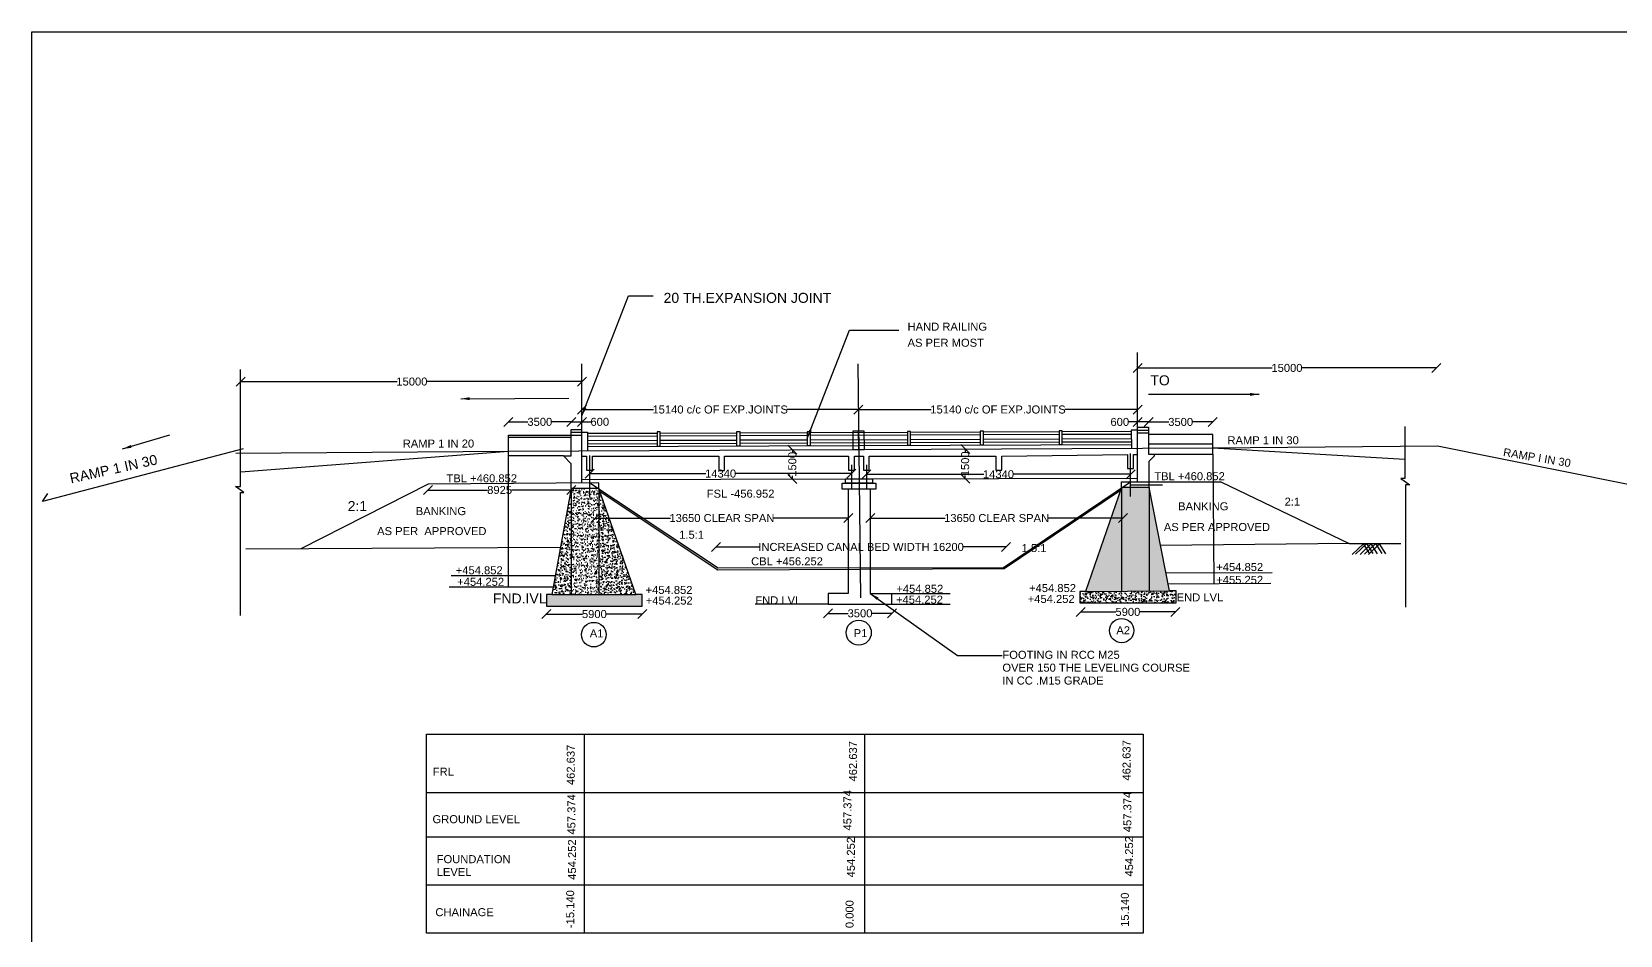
# Model space of a CAD drawing. Header units: millimetres. Extents: x 5124 to 2415838, y 2311 to 44151160.
# Drawn here: x 2295099 to 2374518, y 44106015 to 44151160 of the extents above; entities that cross this region are included whole.
import ezdxf

# ---------------------------------------------------------------- set-up
doc = ezdxf.new("R2010")
doc.units = ezdxf.units.MM
doc.header["$LTSCALE"] = 15
doc.header["$MEASUREMENT"] = 0
for name, color, linetype in [('DIMENSION', 7, 'Continuous'), ('DRAWING', 2, 'Continuous'), ('TEXT', 7, 'Continuous')]:
    doc.layers.add(name, color=color, linetype=linetype)
doc.styles.get("Standard").update_dxf_attribs({"font": 'arial.ttf', "height": 400})
doc.dimstyles.get("Standard").update_dxf_attribs({"dimtxt": 400, "dimasz": 450, "dimexe": 0.18, "dimexo": 0.0625, "dimgap": 0.09, "dimtad": 0, "dimdec": 0, "dimzin": 0, "dimdsep": 46, "dimtxsty": 'Standard', "dimblk": 'OBLIQUE', "dimcen": 0.09, "dimse1": 1, "dimse2": 1, "dimadec": 0, "dimazin": 0, "dimtfac": 1, "dimtdec": 0, "dimtofl": 0, "dimtmove": 0, "dimatfit": 3, "dimfxl": 1, "dimtolj": 1, "dimtzin": 0, "dimarcsym": 0})
pattern_1 = [(50, (0, 0), (358.6300913, -31.3760675), [37.5, -412.5]), (355, (0, 0), (-69.3756668, 376.096067), [30, -330]), (100.4514, (29.9, -2.6), (289.2546909, 344.719771), [31.870095, -350.571056]), (46.1842, (0, 100), (533.6205243, -82.759507), [56.25, -618.75]), (96.6356, (44.47, 93.1), (467.331353, 487.0589355), [47.805144, -525.8565]), (351.1842, (0, 100), (467.3309726, 487.0593005), [45, -495]), (21, (50, 75), (298.453526, -201.3094453), [37.5, -412.5]), (326, (50, 75), (121.657666, 362.5750225), [30, -330]), (71.4514, (74.87, 58.22), (420.1113143, 161.2652484), [31.870095, -350.571056]), (37.5, (0, 0), (6.07992766, 166.4469269), [0, -326, 0, -335, 0, -331.25]), (7.5, (0, 0), (131.5347687, 197.20585594), [0, -191, 0, -318.5, 0, -126.25]), (327.5, (-111.5, 0), (266.9112181, -11.27743587), [0, -125, 0, -390, 0, -517.5]), (317.5, (-161.5, 0), (291.5930847, 50.0524912), [0, -162.5, 0, -259, 0, -367.5])]

# ---------------------------------------------------------------- blocks, each defined once
blk = doc.blocks.new('_Oblique')
at = {"color": 0, "linetype": 'ByBlock', "lineweight": -2}
blk.add_line((-0.5, -0.5), (0.5, 0.5), dxfattribs=at)
blk = doc.blocks.new('*D5')
at = {"layer": 'Defpoints', "color": 0, "transparency": 16777216}
for p in [(2305541, 44133350), (2322605, 44133680), (2322605, 44133350)]:
    blk.add_point(p, dxfattribs=at)
at = {"layer": 'DIMENSION', "color": 0, "lineweight": -2, "transparency": 16777216}
for p, q in [((2305541, 44133680), (2313369, 44133680)), ((2322605, 44133680), (2314836, 44133680))]:
    blk.add_line(p, q, dxfattribs=at)
at = {"layer": 'DIMENSION', "color": 0, "lineweight": -2, "transparency": 16777216, "xscale": 450, "yscale": 450, "zscale": 450, "rotation": 180}
blk.add_blockref('_Oblique', (2305541, 44133680), dxfattribs=at)
at = {"layer": 'DIMENSION', "color": 0, "lineweight": -2, "transparency": 16777216, "xscale": 450, "yscale": 450, "zscale": 450}
blk.add_blockref('_Oblique', (2322605, 44133680), dxfattribs=at)
at = {"layer": 'DIMENSION', "color": 0, "transparency": 16777216, "insert": (2314103, 44133680), "char_height": 400, "attachment_point": 5}
blk.add_mtext('\\A1;15000', dxfattribs=at)
blk = doc.blocks.new('*D6')
at = {"layer": 'Defpoints', "color": 0, "transparency": 16777216}
for p in [(2336427, 44132283), (2336427, 44132260), (2322605, 44131161)]:
    blk.add_point(p, dxfattribs=at)
at = {"layer": 'DIMENSION', "color": 0, "lineweight": -2, "transparency": 16777216}
for p, q in [((2322605, 44132283), (2326176, 44132283)), ((2336427, 44132283), (2332856, 44132283))]:
    blk.add_line(p, q, dxfattribs=at)
at = {"layer": 'DIMENSION', "color": 0, "lineweight": -2, "transparency": 16777216, "xscale": 450, "yscale": 450, "zscale": 450, "rotation": 180}
blk.add_blockref('_Oblique', (2322605, 44132283), dxfattribs=at)
at = {"layer": 'DIMENSION', "color": 0, "lineweight": -2, "transparency": 16777216, "xscale": 450, "yscale": 450, "zscale": 450}
blk.add_blockref('_Oblique', (2336427, 44132283), dxfattribs=at)
at = {"layer": 'DIMENSION', "color": 0, "transparency": 16777216, "insert": (2329516, 44132283), "char_height": 400, "attachment_point": 5}
blk.add_mtext('\\A1;15140 c/c OF EXP.JOINTS', dxfattribs=at)
blk = doc.blocks.new('*D7')
at = {"layer": 'Defpoints', "color": 0, "transparency": 16777216}
for p in [(2336427, 44132260), (2350389, 44132283), (2350389, 44132260)]:
    blk.add_point(p, dxfattribs=at)
at = {"layer": 'DIMENSION', "color": 0, "lineweight": -2, "transparency": 16777216}
for p, q in [((2336427, 44132283), (2340068, 44132283)), ((2350389, 44132283), (2346748, 44132283))]:
    blk.add_line(p, q, dxfattribs=at)
at = {"layer": 'DIMENSION', "color": 0, "lineweight": -2, "transparency": 16777216, "xscale": 450, "yscale": 450, "zscale": 450, "rotation": 180}
blk.add_blockref('_Oblique', (2336427, 44132283), dxfattribs=at)
at = {"layer": 'DIMENSION', "color": 0, "lineweight": -2, "transparency": 16777216, "xscale": 450, "yscale": 450, "zscale": 450}
blk.add_blockref('_Oblique', (2350389, 44132283), dxfattribs=at)
at = {"layer": 'DIMENSION', "color": 0, "transparency": 16777216, "insert": (2343408, 44132283), "char_height": 400, "attachment_point": 5}
blk.add_mtext('\\A1;15140 c/c OF EXP.JOINTS', dxfattribs=at)
blk = doc.blocks.new('*D8')
at = {"layer": 'Defpoints', "color": 0, "transparency": 16777216}
for p in [(2350389, 44134421), (2365321, 44134421), (2365321, 44134361)]:
    blk.add_point(p, dxfattribs=at)
at = {"layer": 'DIMENSION', "color": 0, "lineweight": -2, "transparency": 16777216}
for p, q in [((2350389, 44134361), (2357122, 44134361)), ((2365321, 44134361), (2358588, 44134361))]:
    blk.add_line(p, q, dxfattribs=at)
at = {"layer": 'DIMENSION', "color": 0, "lineweight": -2, "transparency": 16777216, "xscale": 450, "yscale": 450, "zscale": 450, "rotation": 180}
blk.add_blockref('_Oblique', (2350389, 44134361), dxfattribs=at)
at = {"layer": 'DIMENSION', "color": 0, "lineweight": -2, "transparency": 16777216, "xscale": 450, "yscale": 450, "zscale": 450}
blk.add_blockref('_Oblique', (2365321, 44134361), dxfattribs=at)
at = {"layer": 'DIMENSION', "color": 0, "transparency": 16777216, "insert": (2357855, 44134361), "char_height": 400, "attachment_point": 5}
blk.add_mtext('\\A1;15000', dxfattribs=at)
blk = doc.blocks.new('*D9')
at = {"layer": 'Defpoints', "color": 0, "transparency": 16777216}
for p in [(2314912, 44128555), (2322069, 44128609), (2322069, 44128262)]:
    blk.add_point(p, dxfattribs=at)
at = {"layer": 'DIMENSION', "color": 0, "lineweight": -2, "transparency": 16777216}
for p, q in [((2314912, 44128262), (2317891, 44128262)), ((2322069, 44128262), (2319089, 44128262))]:
    blk.add_line(p, q, dxfattribs=at)
at = {"layer": 'DIMENSION', "color": 0, "lineweight": -2, "transparency": 16777216, "xscale": 450, "yscale": 450, "zscale": 450, "rotation": 180}
blk.add_blockref('_Oblique', (2314912, 44128262), dxfattribs=at)
at = {"layer": 'DIMENSION', "color": 0, "lineweight": -2, "transparency": 16777216, "xscale": 450, "yscale": 450, "zscale": 450}
blk.add_blockref('_Oblique', (2322069, 44128262), dxfattribs=at)
at = {"layer": 'DIMENSION', "color": 0, "transparency": 16777216, "insert": (2318490, 44128262), "char_height": 400, "attachment_point": 5}
blk.add_mtext('\\A1;8925', dxfattribs=at)
blk = doc.blocks.new('*D10')
at = {"layer": 'Defpoints', "color": 0, "transparency": 16777216}
for p in [(2322998, 44128987), (2336078, 44129081), (2336078, 44128987)]:
    blk.add_point(p, dxfattribs=at)
at = {"layer": 'DIMENSION', "color": 0, "lineweight": -2, "transparency": 16777216}
for p, q in [((2322998, 44129081), (2328805, 44129081)), ((2336078, 44129081), (2330271, 44129081))]:
    blk.add_line(p, q, dxfattribs=at)
at = {"layer": 'DIMENSION', "color": 0, "lineweight": -2, "transparency": 16777216, "xscale": 450, "yscale": 450, "zscale": 450, "rotation": 180}
blk.add_blockref('_Oblique', (2322998, 44129081), dxfattribs=at)
at = {"layer": 'DIMENSION', "color": 0, "lineweight": -2, "transparency": 16777216, "xscale": 450, "yscale": 450, "zscale": 450}
blk.add_blockref('_Oblique', (2336078, 44129081), dxfattribs=at)
at = {"layer": 'DIMENSION', "color": 0, "transparency": 16777216, "insert": (2329538, 44129081), "char_height": 400, "attachment_point": 5}
blk.add_mtext('\\A1;14340', dxfattribs=at)
blk = doc.blocks.new('*D11')
at = {"layer": 'Defpoints', "color": 0, "transparency": 16777216}
for p in [(2333126, 44130274), (2333262, 44130274), (2333268, 44128819)]:
    blk.add_point(p, dxfattribs=at)
at = {"layer": 'DIMENSION', "color": 0, "lineweight": -2, "transparency": 16777216}
for p, q in [((2333126, 44130274), (2333126, 44130125)), ((2333126, 44128819), (2333126, 44128969))]:
    blk.add_line(p, q, dxfattribs=at)
at = {"layer": 'DIMENSION', "color": 0, "lineweight": -2, "transparency": 16777216, "xscale": 450, "yscale": 450, "zscale": 450}
for p, rotation in [((2333126, 44130274), 90), ((2333126, 44128819), 270)]:
    blk.add_blockref('_Oblique', p, dxfattribs=dict(at, rotation=rotation))
at = {"layer": 'DIMENSION', "color": 0, "transparency": 16777216, "insert": (2333126, 44129547), "char_height": 400, "attachment_point": 5, "rotation": 90}
blk.add_mtext('\\A1;1500', dxfattribs=at)
blk = doc.blocks.new('*D12')
at = {"layer": 'Defpoints', "color": 0, "transparency": 16777216}
for p in [(2336826, 44129049), (2350038, 44129049), (2350038, 44129049)]:
    blk.add_point(p, dxfattribs=at)
at = {"layer": 'DIMENSION', "color": 0, "lineweight": -2, "transparency": 16777216}
for p, q in [((2336826, 44129049), (2342699, 44129049)), ((2350038, 44129049), (2344165, 44129049))]:
    blk.add_line(p, q, dxfattribs=at)
at = {"layer": 'DIMENSION', "color": 0, "lineweight": -2, "transparency": 16777216, "xscale": 450, "yscale": 450, "zscale": 450, "rotation": 180}
blk.add_blockref('_Oblique', (2336826, 44129049), dxfattribs=at)
at = {"layer": 'DIMENSION', "color": 0, "lineweight": -2, "transparency": 16777216, "xscale": 450, "yscale": 450, "zscale": 450}
blk.add_blockref('_Oblique', (2350038, 44129049), dxfattribs=at)
at = {"layer": 'DIMENSION', "color": 0, "transparency": 16777216, "insert": (2343432, 44129049), "char_height": 400, "attachment_point": 5}
blk.add_mtext('\\A1;14340', dxfattribs=at)
blk = doc.blocks.new('*D13')
at = {"layer": 'Defpoints', "color": 0, "transparency": 16777216}
for p in [(2339768, 44130305), (2341767, 44130305), (2339775, 44128834)]:
    blk.add_point(p, dxfattribs=at)
at = {"layer": 'DIMENSION', "color": 0, "lineweight": -2, "transparency": 16777216}
for p, q in [((2341767, 44130305), (2341767, 44130148)), ((2341767, 44128834), (2341767, 44128992))]:
    blk.add_line(p, q, dxfattribs=at)
at = {"layer": 'DIMENSION', "color": 0, "lineweight": -2, "transparency": 16777216, "xscale": 450, "yscale": 450, "zscale": 450}
for p, rotation in [((2341767, 44130305), 90), ((2341767, 44128834), 270)]:
    blk.add_blockref('_Oblique', p, dxfattribs=dict(at, rotation=rotation))
at = {"layer": 'DIMENSION', "color": 0, "transparency": 16777216, "insert": (2341767, 44129570), "char_height": 400, "attachment_point": 5, "rotation": 90}
blk.add_mtext('\\A1;1500', dxfattribs=at)
blk = doc.blocks.new('*D14')
at = {"layer": 'Defpoints', "color": 0, "transparency": 16777216}
for p in [(2323283, 44126872), (2335924, 44126872), (2335924, 44126860)]:
    blk.add_point(p, dxfattribs=at)
at = {"layer": 'DIMENSION', "color": 0, "lineweight": -2, "transparency": 16777216}
for p, q in [((2323283, 44126860), (2327032, 44126860)), ((2335924, 44126860), (2332175, 44126860))]:
    blk.add_line(p, q, dxfattribs=at)
at = {"layer": 'DIMENSION', "color": 0, "lineweight": -2, "transparency": 16777216, "xscale": 450, "yscale": 450, "zscale": 450, "rotation": 180}
blk.add_blockref('_Oblique', (2323283, 44126860), dxfattribs=at)
at = {"layer": 'DIMENSION', "color": 0, "lineweight": -2, "transparency": 16777216, "xscale": 450, "yscale": 450, "zscale": 450}
blk.add_blockref('_Oblique', (2335924, 44126860), dxfattribs=at)
at = {"layer": 'DIMENSION', "color": 0, "transparency": 16777216, "insert": (2329604, 44126860), "char_height": 400, "attachment_point": 5}
blk.add_mtext('\\A1;13650 CLEAR SPAN', dxfattribs=at)
blk = doc.blocks.new('*D15')
at = {"layer": 'Defpoints', "color": 0, "transparency": 16777216}
for p in [(2337019, 44126872), (2349660, 44126872), (2349660, 44126860)]:
    blk.add_point(p, dxfattribs=at)
at = {"layer": 'DIMENSION', "color": 0, "lineweight": -2, "transparency": 16777216}
for p, q in [((2337019, 44126860), (2340768, 44126860)), ((2349660, 44126860), (2345911, 44126860))]:
    blk.add_line(p, q, dxfattribs=at)
at = {"layer": 'DIMENSION', "color": 0, "lineweight": -2, "transparency": 16777216, "xscale": 450, "yscale": 450, "zscale": 450, "rotation": 180}
blk.add_blockref('_Oblique', (2337019, 44126860), dxfattribs=at)
at = {"layer": 'DIMENSION', "color": 0, "lineweight": -2, "transparency": 16777216, "xscale": 450, "yscale": 450, "zscale": 450}
blk.add_blockref('_Oblique', (2349660, 44126860), dxfattribs=at)
at = {"layer": 'DIMENSION', "color": 0, "transparency": 16777216, "insert": (2343339, 44126860), "char_height": 400, "attachment_point": 5}
blk.add_mtext('\\A1;13650 CLEAR SPAN', dxfattribs=at)
blk = doc.blocks.new('*D16')
at = {"layer": 'Defpoints', "color": 0, "transparency": 16777216}
for p in [(2343808, 44125415), (2329313, 44125175), (2343808, 44125175)]:
    blk.add_point(p, dxfattribs=at)
at = {"layer": 'DIMENSION', "color": 0, "lineweight": -2, "transparency": 16777216}
for p, q in [((2329313, 44125415), (2331461, 44125415)), ((2343808, 44125415), (2341661, 44125415))]:
    blk.add_line(p, q, dxfattribs=at)
at = {"layer": 'DIMENSION', "color": 0, "lineweight": -2, "transparency": 16777216, "xscale": 450, "yscale": 450, "zscale": 450, "rotation": 180}
blk.add_blockref('_Oblique', (2329313, 44125415), dxfattribs=at)
at = {"layer": 'DIMENSION', "color": 0, "lineweight": -2, "transparency": 16777216, "xscale": 450, "yscale": 450, "zscale": 450}
blk.add_blockref('_Oblique', (2343808, 44125415), dxfattribs=at)
at = {"layer": 'DIMENSION', "color": 0, "transparency": 16777216, "insert": (2336561, 44125415), "char_height": 400, "attachment_point": 5}
blk.add_mtext('\\A1;INCREASED CANAL BED WIDTH 16200', dxfattribs=at)
blk = doc.blocks.new('*D17')
at = {"layer": 'Defpoints', "color": 0, "transparency": 16777216}
for p in [(2334913, 44122551), (2338106, 44122551), (2338106, 44122099)]:
    blk.add_point(p, dxfattribs=at)
at = {"layer": 'DIMENSION', "color": 0, "lineweight": -2, "transparency": 16777216}
for p, q in [((2334913, 44122099), (2335913, 44122099)), ((2338106, 44122099), (2337106, 44122099))]:
    blk.add_line(p, q, dxfattribs=at)
at = {"layer": 'DIMENSION', "color": 0, "lineweight": -2, "transparency": 16777216, "xscale": 450, "yscale": 450, "zscale": 450, "rotation": 180}
blk.add_blockref('_Oblique', (2334913, 44122099), dxfattribs=at)
at = {"layer": 'DIMENSION', "color": 0, "lineweight": -2, "transparency": 16777216, "xscale": 450, "yscale": 450, "zscale": 450}
blk.add_blockref('_Oblique', (2338106, 44122099), dxfattribs=at)
at = {"layer": 'DIMENSION', "color": 0, "transparency": 16777216, "insert": (2336509, 44122099), "char_height": 400, "attachment_point": 5}
blk.add_mtext('\\A1;3500', dxfattribs=at)
blk = doc.blocks.new('*D18')
at = {"layer": 'Defpoints', "color": 0, "transparency": 16777216}
for p in [(2347534, 44122230), (2352270, 44122230), (2352270, 44122171)]:
    blk.add_point(p, dxfattribs=at)
at = {"layer": 'DIMENSION', "color": 0, "lineweight": -2, "transparency": 16777216}
for p, q in [((2347534, 44122171), (2349305, 44122171)), ((2352270, 44122171), (2350499, 44122171))]:
    blk.add_line(p, q, dxfattribs=at)
at = {"layer": 'DIMENSION', "color": 0, "lineweight": -2, "transparency": 16777216, "xscale": 450, "yscale": 450, "zscale": 450, "rotation": 180}
blk.add_blockref('_Oblique', (2347534, 44122171), dxfattribs=at)
at = {"layer": 'DIMENSION', "color": 0, "lineweight": -2, "transparency": 16777216, "xscale": 450, "yscale": 450, "zscale": 450}
blk.add_blockref('_Oblique', (2352270, 44122171), dxfattribs=at)
at = {"layer": 'DIMENSION', "color": 0, "transparency": 16777216, "insert": (2349902, 44122171), "char_height": 400, "attachment_point": 5}
blk.add_mtext('\\A1;5900', dxfattribs=at)
blk = doc.blocks.new('*D37')
at = {"layer": 'Defpoints', "color": 0, "transparency": 16777216}
for p in [(2320832, 44122457), (2325621, 44122457), (2325621, 44122061)]:
    blk.add_point(p, dxfattribs=at)
at = {"layer": 'DIMENSION', "color": 0, "lineweight": -2, "transparency": 16777216}
for p, q in [((2320832, 44122061), (2322630, 44122061)), ((2325621, 44122061), (2323823, 44122061))]:
    blk.add_line(p, q, dxfattribs=at)
at = {"layer": 'DIMENSION', "color": 0, "lineweight": -2, "transparency": 16777216, "xscale": 450, "yscale": 450, "zscale": 450, "rotation": 180}
blk.add_blockref('_Oblique', (2320832, 44122061), dxfattribs=at)
at = {"layer": 'DIMENSION', "color": 0, "lineweight": -2, "transparency": 16777216, "xscale": 450, "yscale": 450, "zscale": 450}
blk.add_blockref('_Oblique', (2325621, 44122061), dxfattribs=at)
at = {"layer": 'DIMENSION', "color": 0, "transparency": 16777216, "insert": (2323227, 44122061), "char_height": 400, "attachment_point": 5}
blk.add_mtext('\\A1;5900', dxfattribs=at)
blk = doc.blocks.new('*D38')
at = {"layer": 'Defpoints', "color": 0, "transparency": 16777216}
for p in [(2350936, 44131662), (2350936, 44131044), (2354145, 44131044)]:
    blk.add_point(p, dxfattribs=at)
at = {"layer": 'DIMENSION', "color": 0, "lineweight": -2, "transparency": 16777216}
for p, q in [((2350936, 44131662), (2351944, 44131662)), ((2354145, 44131662), (2353137, 44131662))]:
    blk.add_line(p, q, dxfattribs=at)
at = {"layer": 'DIMENSION', "color": 0, "lineweight": -2, "transparency": 16777216, "xscale": 450, "yscale": 450, "zscale": 450, "rotation": 180}
blk.add_blockref('_Oblique', (2350936, 44131662), dxfattribs=at)
at = {"layer": 'DIMENSION', "color": 0, "lineweight": -2, "transparency": 16777216, "xscale": 450, "yscale": 450, "zscale": 450}
blk.add_blockref('_Oblique', (2354145, 44131662), dxfattribs=at)
at = {"layer": 'DIMENSION', "color": 0, "transparency": 16777216, "insert": (2352541, 44131662), "char_height": 400, "attachment_point": 5}
blk.add_mtext('\\A1;3500', dxfattribs=at)
blk = doc.blocks.new('*D39')
at = {"layer": 'Defpoints', "color": 0, "transparency": 16777216}
for p in [(2350389, 44131662), (2350389, 44131402), (2350936, 44131402)]:
    blk.add_point(p, dxfattribs=at)
at = {"layer": 'DIMENSION', "color": 0, "lineweight": -2, "transparency": 16777216}
for p, q in [((2350389, 44131662), (2349939, 44131662)), ((2350936, 44131662), (2350389, 44131662))]:
    blk.add_line(p, q, dxfattribs=at)
at = {"layer": 'DIMENSION', "color": 0, "lineweight": -2, "transparency": 16777216, "xscale": 450, "yscale": 450, "zscale": 450, "rotation": 180}
blk.add_blockref('_Oblique', (2350389, 44131662), dxfattribs=at)
at = {"layer": 'DIMENSION', "color": 0, "lineweight": -2, "transparency": 16777216, "xscale": 450, "yscale": 450, "zscale": 450}
blk.add_blockref('_Oblique', (2350936, 44131662), dxfattribs=at)
at = {"layer": 'DIMENSION', "color": 0, "transparency": 16777216, "insert": (2349497, 44131662), "char_height": 400, "attachment_point": 5}
blk.add_mtext('\\A1;600', dxfattribs=at)
blk = doc.blocks.new('*D40')
at = {"layer": 'Defpoints', "color": 0, "transparency": 16777216}
for p in [(2322070, 44131667), (2318930, 44131005), (2322070, 44131005)]:
    blk.add_point(p, dxfattribs=at)
at = {"layer": 'DIMENSION', "color": 0, "lineweight": -2, "transparency": 16777216}
for p, q in [((2318930, 44131667), (2319904, 44131667)), ((2322070, 44131667), (2321097, 44131667))]:
    blk.add_line(p, q, dxfattribs=at)
at = {"layer": 'DIMENSION', "color": 0, "lineweight": -2, "transparency": 16777216, "xscale": 450, "yscale": 450, "zscale": 450, "rotation": 180}
blk.add_blockref('_Oblique', (2318930, 44131667), dxfattribs=at)
at = {"layer": 'DIMENSION', "color": 0, "lineweight": -2, "transparency": 16777216, "xscale": 450, "yscale": 450, "zscale": 450}
blk.add_blockref('_Oblique', (2322070, 44131667), dxfattribs=at)
at = {"layer": 'DIMENSION', "color": 0, "transparency": 16777216, "insert": (2320500, 44131667), "char_height": 400, "attachment_point": 5}
blk.add_mtext('\\A1;3500', dxfattribs=at)
blk = doc.blocks.new('*D41')
at = {"layer": 'Defpoints', "color": 0, "transparency": 16777216}
for p in [(2322605, 44131667), (2322070, 44131293), (2322605, 44131293)]:
    blk.add_point(p, dxfattribs=at)
at = {"layer": 'DIMENSION', "color": 0, "lineweight": -2, "transparency": 16777216}
for p, q in [((2322070, 44131667), (2322605, 44131667)), ((2322605, 44131667), (2323055, 44131667))]:
    blk.add_line(p, q, dxfattribs=at)
at = {"layer": 'DIMENSION', "color": 0, "lineweight": -2, "transparency": 16777216, "xscale": 450, "yscale": 450, "zscale": 450, "rotation": 180}
blk.add_blockref('_Oblique', (2322070, 44131667), dxfattribs=at)
at = {"layer": 'DIMENSION', "color": 0, "lineweight": -2, "transparency": 16777216, "xscale": 450, "yscale": 450, "zscale": 450}
blk.add_blockref('_Oblique', (2322605, 44131667), dxfattribs=at)
at = {"layer": 'DIMENSION', "color": 0, "transparency": 16777216, "insert": (2323498, 44131667), "char_height": 400, "attachment_point": 5}
blk.add_mtext('\\A1;600', dxfattribs=at)

msp = doc.modelspace()

# ---------------------------------------------------------------- hatches: boundary and pattern name
at = {"layer": 'DIMENSION'}
h = msp.add_hatch(dxfattribs=at)
h.set_pattern_fill('AR-CONC', color=256, scale=50, style=0)
h.set_pattern_definition(pattern_1)
h.paths.add_polyline_path([(2325621.4, 44123044.9), (2325305.9, 44123044.9), (2321104, 44123044.9), (2320831.1, 44123044.9), (2320831.7, 44122456.8), (2325621.4, 44122456.8)])
h.paths.add_polyline_path([(2350964.8, 44128392), (2349615.2, 44128392), (2349582.1, 44128369.7), (2349579.2, 44123198.8), (2350964.6, 44123210.6)])
h.paths.add_polyline_path([(2350964.8, 44128392), (2350964.6, 44123210.6), (2351974.8, 44123219.2)])
h.paths.add_polyline_path([(2349582.1, 44128369.7), (2349572, 44128362.9), (2347774.6, 44123183.4), (2349579.2, 44123198.8)])
h = msp.add_hatch(dxfattribs=at)
h.set_pattern_fill('AR-CONC', color=256, scale=50, style=0)
h.set_pattern_definition(pattern_1)
h.paths.add_polyline_path([(2323463.6, 44128307.6), (2323455.7, 44128312.8), (2323455.7, 44123044.9), (2325305.9, 44123044.9)])
h.paths.add_polyline_path([(2322068.7, 44128330), (2321104, 44123044.9), (2322068.7, 44123044.9)])
h = msp.add_hatch(dxfattribs=at)
h.set_pattern_fill('AR-CONC', color=256, scale=50, style=0)
h.set_pattern_definition(pattern_1)
h.paths.add_polyline_path([(2323455.7, 44128312.8), (2323429.7, 44128330), (2322068.7, 44128330), (2322068.7, 44123044.9), (2323455.7, 44123044.9)])
h = msp.add_hatch(dxfattribs=at)
h.set_pattern_fill('AR-CONC', color=256, scale=50, style=0)
h.set_pattern_definition(pattern_1)
h.paths.add_polyline_path([(2352316.4, 44123219.2), (2351974.8, 44123219.2), (2347774.6, 44123183.4), (2347506.8, 44123183.4), (2347506.8, 44122625.8), (2352316.4, 44122625.8)])

# ---------------------------------------------------------------- linework, layer by layer
at = {"layer": 'DIMENSION', "color": 0}
msp.add_lwpolyline([(2415838, 44066247), (2295098.8, 44066247), (2295098.8, 44151160.4), (2415838, 44151160.4)], close=True, dxfattribs=at)
at = {"layer": 'DIMENSION'}
for points in [[(2350389.1, 44131402.3), (2350935.8, 44131402.3), (2350935.8, 44131043.9)], [(2350389.1, 44131260.9), (2350935.8, 44131260.9)], [(2350389.1, 44131113.4), (2350935.8, 44131113.4)], [(2305664.5, 44130316.7), (2295636.3, 44127694.3), (2295907.7, 44128088)], [(2305553.3, 44129173.7), (2318930.1, 44130207.1)]]:
    msp.add_lwpolyline(points, dxfattribs=at)
at = {"layer": 'DIMENSION', "color": 0}
for centre, radius in [((2323199.7, 44121034.6), 614.4), ((2336444.6, 44121134.1), 628.1), ((2349593.3, 44121237.8), 607.1)]:
    msp.add_circle(centre, radius, dxfattribs=at)
at = {"layer": 'DRAWING', "color": 0}
for points in [[(2350389.1, 44128677.2), (2350389.1, 44135129.5)], [(2305541.5, 44121983.6), (2305541.5, 44128136.9), (2305705.4, 44128136.9), (2305279.2, 44128436.2), (2305541.5, 44128436.2), (2305541.5, 44134289.9)], [(2322068.7, 44128330), (2322068.7, 44129577.8), (2321692, 44129964), (2322070.2, 44129964), (2322070.2, 44131293.4), (2322605.3, 44131293.4), (2322605.3, 44134575)], [(2336402.4, 44134574.8), (2336527.7, 44122871.6)], [(2318930.1, 44123401.8), (2318930.1, 44131005.4), (2322070.2, 44131005.4)], [(2318930.1, 44130901.9), (2322070.2, 44130901.9)], [(2322070.2, 44131160.7), (2322881.3, 44131160.7), (2322885.6, 44130225.7)], [(2322070.2, 44131005.4), (2322605.3, 44131005.4)], [(2322605.3, 44128612.8), (2322605.3, 44131293.5)], [(2322881.6, 44131095.1), (2326360, 44131109.1)], [(2322882.2, 44130958), (2326360, 44130970.8)], [(2326519.9, 44131109.8), (2330339.1, 44131125.2)], [(2326519.9, 44130971.4), (2330339.1, 44130985.6)], [(2330508.6, 44131125.9), (2333870.1, 44131139.5)], [(2330508.6, 44130986.2), (2333870.1, 44130998.6)], [(2334032.8, 44131140.1), (2338876.6, 44131159.7)], [(2334032.8, 44130999.2), (2338876.6, 44131017.1)], [(2339039.3, 44131160.3), (2342513, 44131174.4)], [(2339039.3, 44131017.7), (2342513, 44131030.6)], [(2342675.7, 44131175), (2346461.4, 44131190.3)], [(2342675.7, 44131031.2), (2346461.4, 44131045.2)], [(2342675.7, 44130806.8), (2346461.4, 44130820.8)], [(2346624.1, 44131191), (2350073.2, 44131204.9)], [(2346624.1, 44131045.8), (2350074.4, 44131058.6)], [(2346624.1, 44130821.4), (2350075.5, 44130834.2)], [(2350389.1, 44131260.9), (2350073.5, 44131260.9), (2350077.7, 44130353.4)], [(2350964.8, 44128392), (2350964.8, 44129702.6), (2351231.8, 44129977.2), (2351231.8, 44130060.9), (2354145.2, 44130060.9), (2354145.2, 44131043.9), (2350935.8, 44131043.9), (2350935.8, 44130060.9), (2351231.8, 44130060.9)], [(2363753.8, 44131430.2), (2363753.8, 44128830.6), (2363549.2, 44128830.6), (2363993.6, 44128528.8), (2363775.7, 44128528.8), (2363775.7, 44122403.4)], [(2305304.2, 44130105.7), (2318930.1, 44130207.1), (2354156.3, 44130372.6), (2365378, 44130463.9), (2377905.9, 44127947.2)], [(2322605.3, 44129953.1), (2322840.7, 44129953.1), (2322840.7, 44129250.8), (2323135.3, 44129250.8), (2323135.3, 44129953.1), (2329446.4, 44129953.1), (2329446.4, 44129243.6), (2329733.8, 44129243.6), (2329733.8, 44129953.1), (2335932.6, 44129953.1), (2335932.6, 44129255.5), (2336227.4, 44129255.5), (2336227.4, 44129953.1), (2336688.4, 44129953.1), (2336688.4, 44129255.5), (2336971.5, 44129255.5), (2336971.5, 44129953.1), (2343302.6, 44129953.1), (2343302.6, 44129249.9), (2343591.5, 44129249.9), (2343591.5, 44129953.1), (2349887.1, 44130032.6), (2349887.1, 44129339.1), (2350182.1, 44129339.1), (2350182.1, 44130036.4), (2350389.1, 44130036.4)], [(2322883.3, 44130733.6), (2326360, 44130746.4)], [(2322884, 44130575.3), (2326360, 44130588.2)], [(2322884.6, 44130442.9), (2350076.8, 44130544.3)], [(2326519.9, 44130747), (2330339.1, 44130761.1)], [(2326519.9, 44130588.8), (2330339.1, 44130602.9)], [(2330508.6, 44130761.8), (2333870.1, 44130774.2)], [(2330508.6, 44130603.5), (2333870.1, 44130616)], [(2334032.8, 44130774.8), (2338876.6, 44130792.7)], [(2334032.8, 44130616.6), (2338876.6, 44130634.5)], [(2339039.3, 44130793.3), (2342513, 44130806.2)], [(2339039.3, 44130635.1), (2342513, 44130648)], [(2342675.7, 44130648.6), (2346461.4, 44130662.6)], [(2346624.1, 44130663.2), (2350076.2, 44130675.9)], [(2350038.2, 44127944.4), (2350038.2, 44130082.7)], [(2354145.2, 44130561.4), (2350935.8, 44130561.4)], [(2354145.2, 44130372.5), (2363753.8, 44129810)], [(2354145.2, 44130060.9), (2354201.8, 44123591.4)], [(2321692, 44129964), (2318930.1, 44129964)], [(2322998.5, 44127890.3), (2322998.5, 44129980.6)], [(2336077.9, 44129523.3), (2336077.9, 44128308.6)], [(2336825.8, 44129523.3), (2336825.8, 44128308.6)], [(2323455.7, 44128330), (2323455.7, 44128618.9), (2314911.6, 44128555.2), (2308547.2, 44125318.4)], [(2322605.3, 44128793.5), (2350389.1, 44128859.6)], [(2322998.5, 44128615.5), (2329409, 44124371.7), (2343686.1, 44124395), (2350038.2, 44128677.2)], [(2349582.1, 44128392), (2349582.1, 44128677.2), (2354552.8, 44128677.2), (2360970.6, 44125589), (2351531.1, 44125491.6)], [(2350038.2, 44128515.5), (2351634.5, 44128515.5)], [(2320831.7, 44122456.8), (2325621.4, 44122456.8), (2325621.4, 44123044.9), (2325305.9, 44123044.9), (2323455.7, 44128330), (2322068.7, 44128330), (2321104, 44123044.9), (2320831.1, 44123044.9), (2320831.7, 44122456.8)], [(2322068.7, 44128330), (2322068.7, 44123044.9)], [(2323455.7, 44128330), (2323455.7, 44123044.9)], [(2349528.9, 44128238.6), (2343724.3, 44124318.7), (2329392.8, 44124251.8), (2323513.8, 44128164.2)], [(2335924.4, 44128308.6), (2335924.4, 44123089.1), (2334913.4, 44123089.1), (2334913.4, 44122550.6), (2331273.8, 44122550.6)], [(2337018.5, 44128308.6), (2337018.5, 44123089.1), (2341023.9, 44123089.1)], [(2347774.6, 44123183.4), (2347506.8, 44123183.4), (2347506.8, 44122625.8), (2352316.4, 44122625.8), (2352316.4, 44123219.2), (2351974.8, 44123219.2), (2350964.8, 44128392)], [(2350964.8, 44128392), (2349582.1, 44128392), (2347774.6, 44123183.4)], [(2349582.1, 44128392), (2349579.2, 44123198.8)], [(2350964.8, 44128392), (2350964.6, 44123210.6)], [(2321531.4, 44125386.6), (2305806.2, 44125304)], [(2360970.6, 44125589), (2363553.3, 44125589)], [(2321274.5, 44123979.1), (2316063.4, 44123979.1)], [(2351797.8, 44124126.1), (2357115.2, 44124133.1)], [(2321169.2, 44123401.8), (2315964, 44123401.8)], [(2321104, 44123044.9), (2325305.9, 44123044.9)], [(2338105.6, 44122550.6), (2338105.6, 44123089.1)], [(2347774.6, 44123183.4), (2351974.8, 44123219.2)], [(2351905.2, 44123575.6), (2357049, 44123610.8)], [(2351905.2, 44123575.6), (2351905.2, 44123575.6)], [(2334913.4, 44122550.6), (2341020, 44122550.6)]]:
    msp.add_lwpolyline(points, dxfattribs=at)
for points in [[(2326360, 44130455.9), (2326519.9, 44130455.9), (2326519.9, 44131162.4), (2326360, 44131162.4)], [(2330339.1, 44130470.7), (2330508.6, 44130470.7), (2330508.6, 44131162.7), (2330339.1, 44131162.7)], [(2333870.1, 44130483.9), (2334032.8, 44130483.9), (2334032.8, 44131174.5), (2333870.1, 44131174.5)], [(2336438.5, 44131204.7), (2336155.8, 44131204.7), (2336155.8, 44130288), (2336448.3, 44130289.4)], [(2336721.2, 44131204.7), (2336438.5, 44131204.7), (2336448.3, 44130289.4), (2336731, 44130290.7)], [(2338876.6, 44130502.5), (2339039.3, 44130502.5), (2339039.3, 44131193.2), (2338876.6, 44131193.2)], [(2342513, 44130516.1), (2342675.7, 44130516.1), (2342675.7, 44131206.7), (2342513, 44131206.7)], [(2346461.4, 44130530.8), (2346624.1, 44130530.8), (2346624.1, 44131221.4), (2346461.4, 44131221.4)], [(2335619.1, 44128609.8), (2337302.7, 44128609.8), (2337302.7, 44128308.6), (2335619.1, 44128308.6)], [(2335789.5, 44128824.8), (2337126.1, 44128824.8), (2337126.1, 44128609.8), (2335789.5, 44128609.8)]]:
    msp.add_lwpolyline(points, close=True, dxfattribs=at)
at = {"layer": 'TEXT', "color": 0}
for points in [[(2361121.5, 44125045.7), (2361682.6, 44125575.2)], [(2361290.2, 44125052.8), (2361851.3, 44125582.2)], [(2361508, 44125045.7), (2362069.1, 44125575.2)], [(2362003, 44125079.1), (2361682.6, 44125575.2)], [(2361732.9, 44125059.8), (2362293.9, 44125589.2)], [(2362171.7, 44125086.1), (2361851.3, 44125582.2)], [(2361924.5, 44125045.7), (2362485.6, 44125575.2)], [(2362389.5, 44125079.1), (2362069.1, 44125575.2)], [(2362614.3, 44125093.2), (2362293.9, 44125589.2)], [(2362806, 44125079.1), (2362485.6, 44125575.2)], [(2322719.6, 44116054), (2322719.6, 44106115.2)], [(2336729.1, 44116054), (2336729.1, 44106115.2)], [(2314839.5, 44113145.3), (2350674.1, 44113145.3)], [(2314839.5, 44110924.2), (2350674.1, 44110924.2)], [(2314839.5, 44108534.5), (2350674.1, 44108534.5)]]:
    msp.add_lwpolyline(points, dxfattribs=at)
msp.add_lwpolyline([(2350674.1, 44106115.2), (2314839.5, 44106115.2), (2314839.5, 44116054), (2350674.1, 44116054)], close=True, dxfattribs=at)

# ---------------------------------------------------------------- texts
for s, height, p in [('20 TH.EXPANSION JOINT ', 500, (2326688.5, 44137614.5)), ('HAND RAILING ', 400, (2338886.6, 44136225.1)), ('AS PER MOST ', 400, (2338886.6, 44135421.9)), ('TO ', 500, (2351024.5, 44133494)), ('RAMP 1 IN 30 ', 400, (2354878.2, 44130549.1)), ('RAMP 1 IN 20 ', 400, (2313646.5, 44130383.3)), ('TBL +460.852', 400, (2315834.3, 44128647.5)), ('TBL +460.852', 400, (2351222.2, 44128752.5)), ('2:1', 500, (2310893.4, 44127210.3)), ('FSL -456.952', 400, (2328846.6, 44127879.8)), ('BANKING ', 400, (2352413.5, 44127248.1)), ('2:1', 400, (2357735.9, 44127480)), ('BANKING ', 400, (2314297.4, 44127007.2)), ('AS PER  APPROVED ', 400, (2312366.8, 44126009)), ('1.5:1', 400, (2327467.5, 44125826.4)), ('AS PER APPROVED ', 400, (2351699.3, 44126213.1)), ('1.5:1', 400, (2344589.6, 44125162.7)), ('CBL +456.252', 400, (2331064.8, 44124498.8)), ('+454.852', 400, (2354319.9, 44124215.1)), ('+454.852', 400, (2316296.4, 44124050.4)), ('+454.252', 400, (2316368.6, 44123474.5)), ('+455.252', 400, (2354319.9, 44123572.5)), ('FND.IVL', 500, (2318156, 44122592.7)), ('+454.852', 400, (2325786.7, 44123068.1)), ('+454.252', 400, (2325795.8, 44122538.8)), ('FND LVL ', 400, (2331273.8, 44122550.6)), ('+454.252', 400, (2338309.3, 44122584.8)), ('+454.852', 400, (2338325.3, 44123126)), ('+454.252', 400, (2344893.6, 44122620.1)), ('+454.852', 400, (2344960.8, 44123162)), ('END LVL', 400, (2352340.7, 44122697.1)), ('A1', 400, (2322997.4, 44120896.3)), ('P1', 400, (2336192.5, 44120909.5)), ('A2', 400, (2349326.1, 44121054.6)), ('FOOTING IN RCC M25', 400, (2343627.4, 44119827.1)), ('OVER 150 THE LEVELING COURSE', 400, (2343627.4, 44119184.5)), ('IN CC .M15 GRADE  ', 400, (2343627.4, 44118541.9)), ('FRL', 400, (2315147.5, 44113987.4)), ('GROUND LEVEL ', 400, (2315134.3, 44111613.4)), ('FOUNDATION ', 400, (2315344.4, 44109615.3)), ('LEVEL ', 400, (2315344.4, 44108972.7)), ('CHAINAGE ', 400, (2315278.8, 44106965.8))]:
    msp.add_text(s, height=height, dxfattribs=at).set_placement(p)
for s, height, rotation, p in [('RAMP 1 IN 30', 500, 12.47812, (2297060, 44128590.4)), ('RAMP I IN 30 ', 400, 350.42449, (2368641.5, 44129967.6)), ('462.637', 400, 90, (2350034.8, 44113741.1)), ('462.637', 400, 90, (2322246, 44113517.1)), ('462.637', 400, 90, (2336355.9, 44113697.7)), ('457.374', 400, 90, (2322279.2, 44111042.3)), ('457.374', 400, 90, (2336081.1, 44111247.8)), ('457.374', 400, 90, (2350077.1, 44111164.5)), ('454.252', 400, 90, (2322309.8, 44108784.6)), ('454.252', 400, 90, (2336250.2, 44108903.5)), ('454.252', 400, 90, (2350161.7, 44108947)), ('-15.140', 400, 90, (2322218.7, 44106371)), ('15.140', 400, 90, (2349950.3, 44106433.7)), ('0.000', 400, 90, (2336186.8, 44106369.1))]:
    msp.add_text(s, height=height, rotation=rotation, dxfattribs=at).set_placement(p)

# ---------------------------------------------------------------- dimensions: what is measured, and where the dimension line sits
at = {"layer": 'DIMENSION', "color": 0}
for base, p1, p2, text, picture, middle in [((2365321.2, 44134360.6), (2350389.1, 44134420.6), (2365321.2, 44134420.6), '15000', '*D8', (2357855.1, 44134360.6)), ((2336427.2, 44132283), (2322605.3, 44131160.7), (2336427.2, 44132260.5), '15140 c/c OF EXP.JOINTS', '*D6', (2329516.3, 44132283)), ((2350389.1, 44132283), (2336427.2, 44132260.5), (2350389.1, 44132260.5), '15140 c/c OF EXP.JOINTS', '*D7', (2343408.1, 44132283)), ((2336077.9, 44129081.3), (2322998.5, 44128986.7), (2336077.9, 44128986.7), '14340', '*D10', (2329538.2, 44129081.3)), ((2350038.2, 44129048.7), (2336825.8, 44129048.7), (2350038.2, 44129048.7), '14340', '*D12', (2343432, 44129048.7)), ((2322068.7, 44128262.4), (2314911.6, 44128555.2), (2322068.7, 44128608.6), '8925', '*D9', (2318490.1, 44128262.4)), ((2335924.4, 44126860.1), (2323282.9, 44126872), (2335924.4, 44126872), '13650 CLEAR SPAN', '*D14', (2329603.6, 44126860.1)), ((2349660, 44126860.1), (2337018.5, 44126872), (2349660, 44126872), '13650 CLEAR SPAN', '*D15', (2343339.3, 44126860.1)), ((2343808.3, 44125414.7), (2329313.5, 44125175.2), (2343808.3, 44125175.2), 'INCREASED CANAL BED WIDTH 16200', '*D16', (2336560.9, 44125414.7)), ((2325621.4, 44122061.4), (2320831.7, 44122456.8), (2325621.4, 44122456.8), '5900', '*D37', (2323226.5, 44122061.4)), ((2338105.6, 44122098.6), (2334913.4, 44122550.6), (2338105.6, 44122550.6), '3500', '*D17', (2336509.5, 44122098.6)), ((2352270.2, 44122170.5), (2347533.6, 44122230.4), (2352270.2, 44122230.4), '5900', '*D18', (2349901.9, 44122170.5))]:
    dim = msp.add_linear_dim(base=base, p1=p1, p2=p2, text=text, dimstyle='Standard', dxfattribs=at)
    dim.commit()
    dim.dimension.update_dxf_attribs({"geometry": picture, "text_midpoint": middle})
dim = msp.add_linear_dim(base=(2322605.3, 44133679.9), p1=(2305541.5, 44133350.5), p2=(2322605.3, 44133350.5), text='15000', dimstyle='Standard', dxfattribs=at)
dim.commit()
dim.dimension.update_dxf_attribs({"geometry": '*D5', "text_midpoint": (2314102.6, 44133679.9), "dimtype": 160})
at = {"layer": 'DIMENSION'}
for base, p1, p2, text, picture, middle in [((2322070.2, 44131667), (2318930.1, 44131005.4), (2322070.2, 44131005.4), '3500', '*D40', (2320500.1, 44131667)), ((2322605.3, 44131667), (2322070.2, 44131293.4), (2322605.3, 44131293.5), '600', '*D41', (2323497.7, 44131667)), ((2350389.1, 44131661.7), (2350935.8, 44131402.3), (2350389.1, 44131402.3), '600', '*D39', (2349496.7, 44131661.7)), ((2350935.8, 44131661.7), (2354145.2, 44131043.9), (2350935.8, 44131043.9), '3500', '*D38', (2352540.5, 44131661.7))]:
    dim = msp.add_linear_dim(base=base, p1=p1, p2=p2, text=text, dimstyle='Standard', dxfattribs=at)
    dim.commit()
    dim.dimension.update_dxf_attribs({"geometry": picture, "text_midpoint": middle})
at = {"layer": 'DIMENSION', "color": 0}
for base, p1, p2, picture, middle in [((2333126.4, 44130274.4), (2333268.5, 44128818.9), (2333261.6, 44130274.4), '*D11', (2333126.4, 44129546.6)), ((2341767.1, 44130305), (2339775.3, 44128834.3), (2339768.4, 44130305), '*D13', (2341767.1, 44129569.7))]:
    dim = msp.add_linear_dim(base=base, p1=p1, p2=p2, angle=90, text='1500', dimstyle='Standard', dxfattribs=at)
    dim.commit()
    dim.dimension.update_dxf_attribs({"geometry": picture, "text_midpoint": middle})

# ---------------------------------------------------------------- leaders
for points in [[(2322605.3, 44131966.7), (2324940.8, 44137961.6), (2326170.7, 44137961.6)], [(2333870.1, 44130829.2), (2335978.7, 44136254.4), (2338457.9, 44136254.4)], [(2316548.7, 44132823.4), (2321945.1, 44132859.9)], [(2356460, 44133040.1), (2350924.5, 44133040.1)], [(2299636.6, 44130312.2), (2301994, 44131027.7)], [(2337018.5, 44123089.1), (2341389.6, 44119999), (2343609.5, 44119999)]]:
    msp.add_leader(points, dimstyle='Standard', override={"dimgap": 0.09, "dimtad": 0}, dxfattribs=at)

doc.saveas('drawing.dxf')
